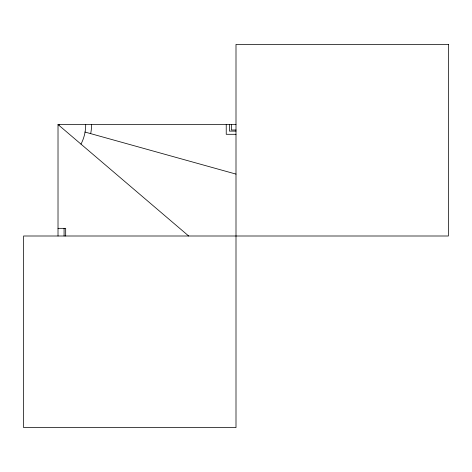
<?xml version="1.0" encoding="UTF-8"?>
<svg xmlns="http://www.w3.org/2000/svg" width="472" height="472" viewBox="0 0 472 472"><rect width="100%" height="100%" fill="white"/><g stroke="black" fill="none" stroke-linecap="round" stroke-linejoin="round"><path stroke-width="0.71" d="M236 124.537L58.015 124.537L58.015 236M236 130.006L231.339 130.006L231.339 124.537M236 131.104L229.433 131.104L229.433 124.537M236 134.302L226.235 134.302L226.235 124.537M58.015 228.336L65.679 228.336L65.679 236M59.437 124.932L58.015 124.537L188.682 236M84.96 132.042L236 174.103M64.074 228.336L64.074 236M91.586 124.537A39.412 33.565 -90 0 1 90.677 133.629M85.709 124.537A35.034 27.689 -90 0 1 80.977 144.119M448.4 44.403L236 44.403L236 427.597L23.6 427.597L23.6 236L448.4 236L448.4 44.403"/></g></svg>
